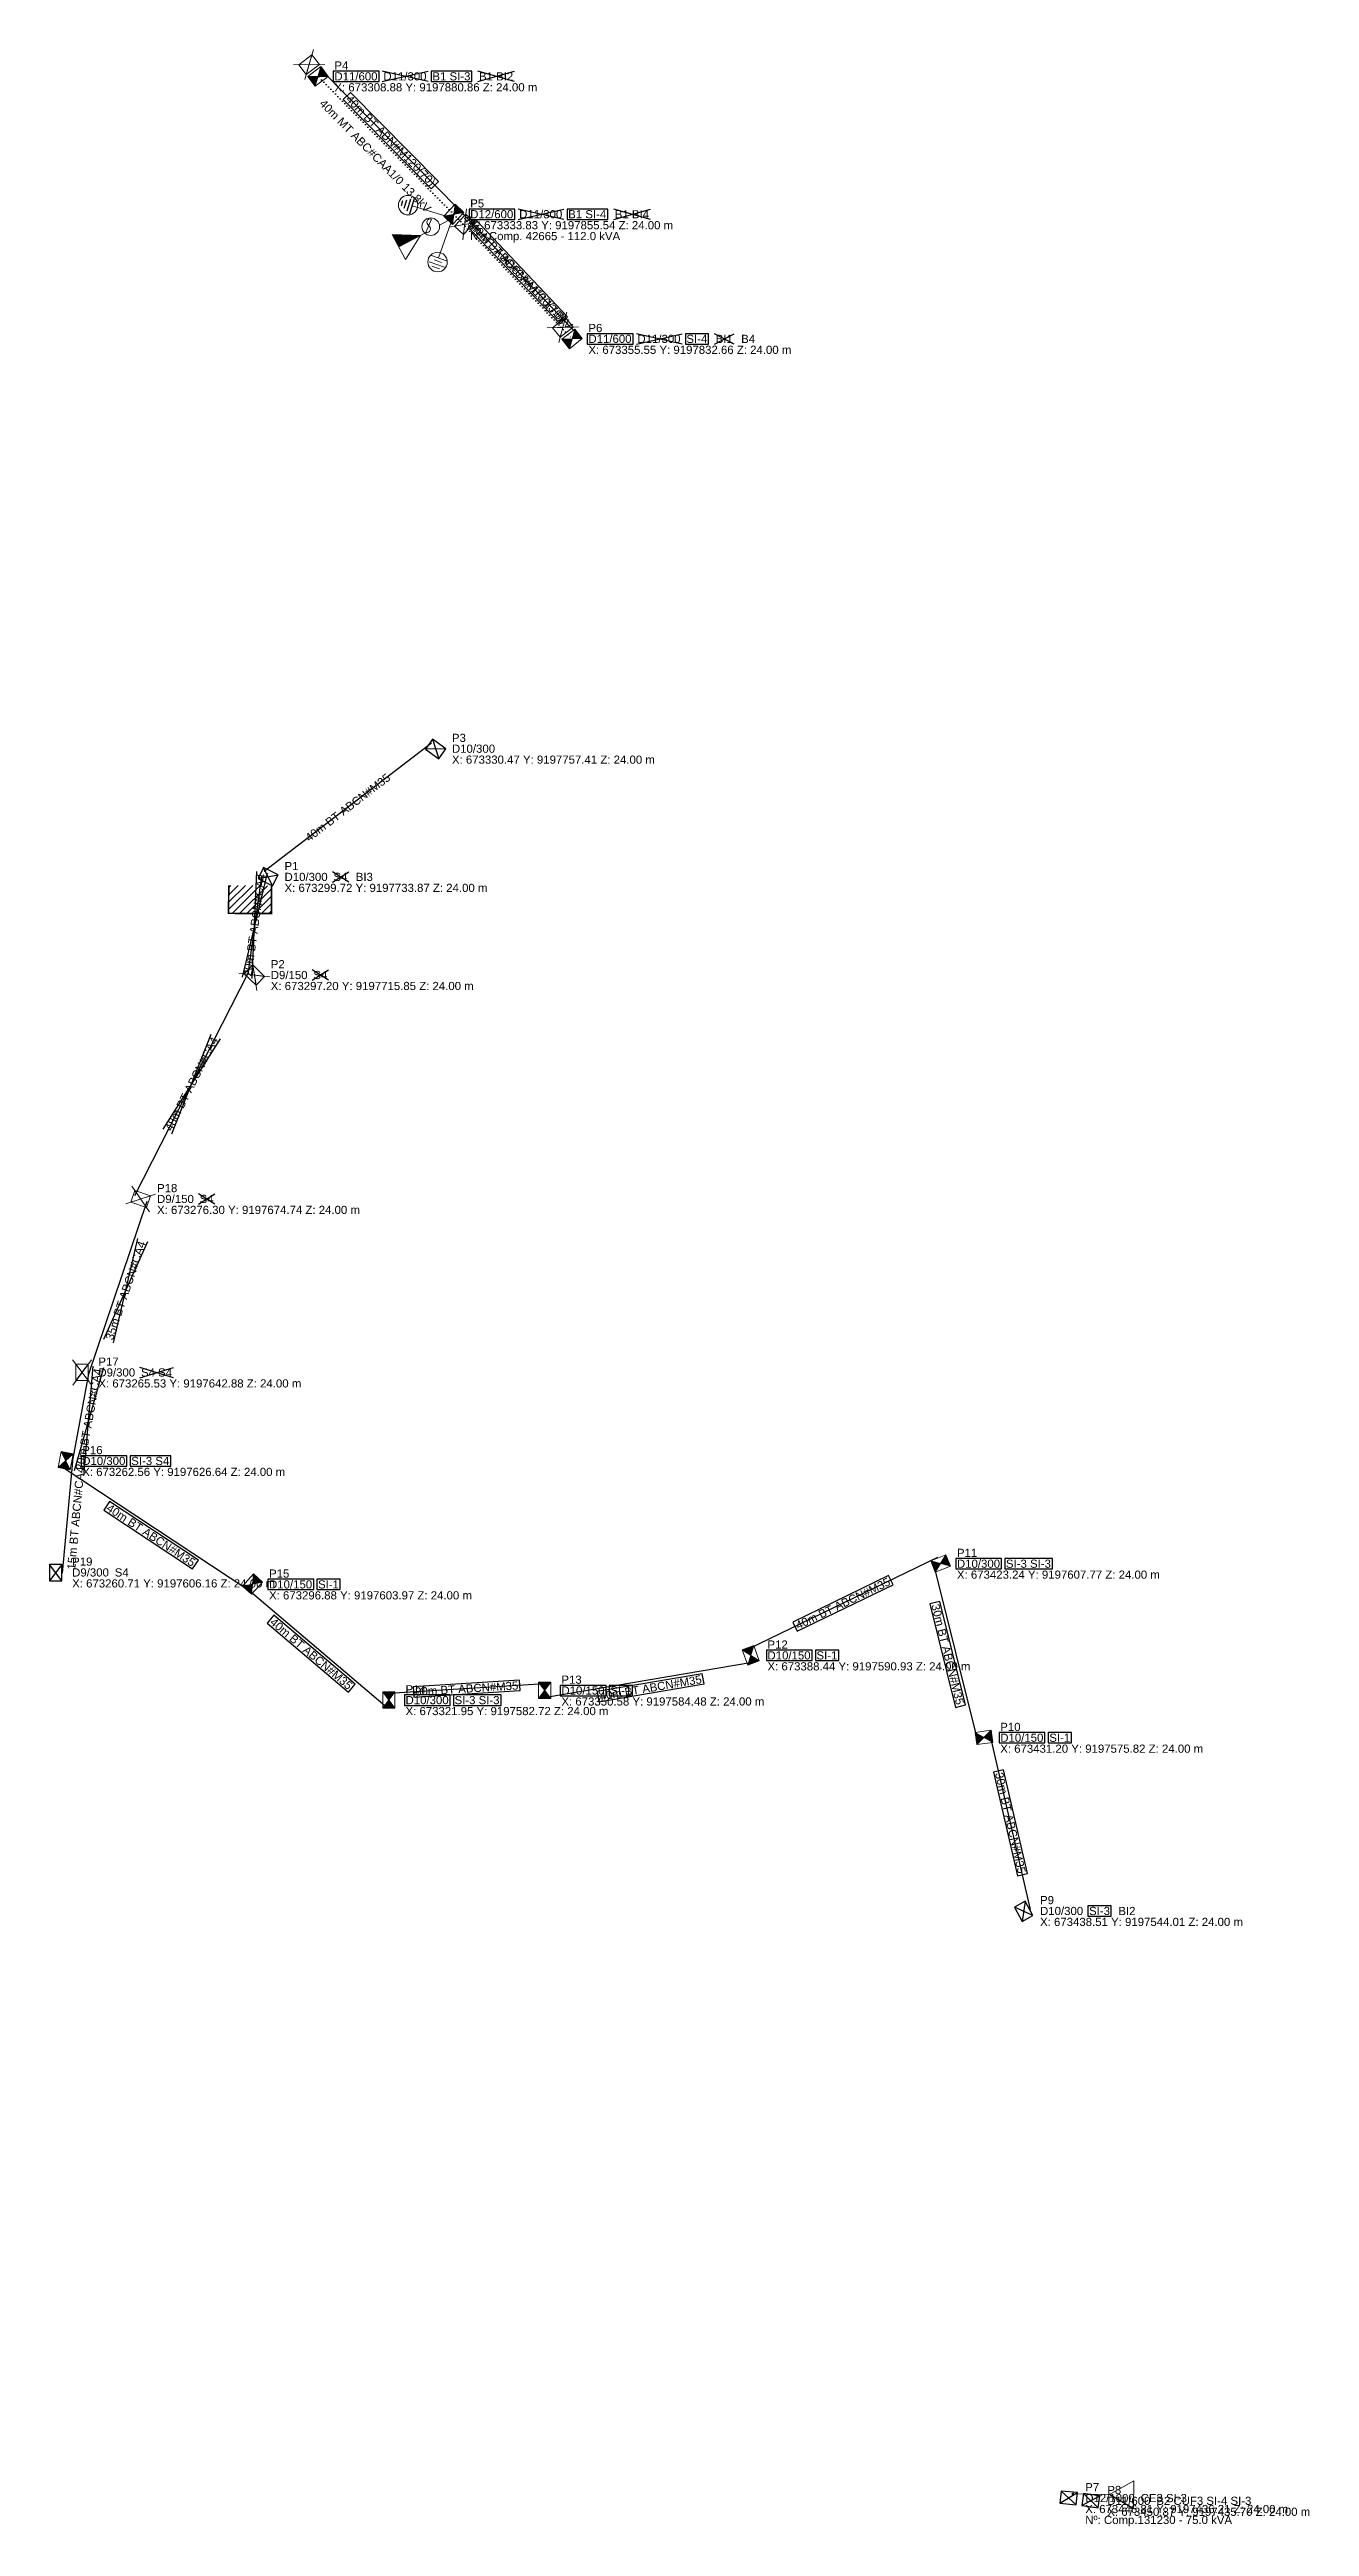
# Model space of a CAD drawing. Header units: metres. Extents: x 673260 to 673491, y 9197431 to 9197886.
import ezdxf
from ezdxf.enums import TextEntityAlignment as Align

# ---------------------------------------------------------------- set-up
doc = ezdxf.new("R2010")
doc.units = ezdxf.units.M
doc.linetypes.add('DOT', pattern=[0.508, 0, -0.508])
for name, color, linetype in [('Consumidor', 7, 'Continuous'), ('PONTO FOTO', 4, 'CONTINUOUS'), ('POSTE', 3, 'CONTINUOUS'), ('Poste dt', 3, 'Continuous'), ('Poste Existente', 3, 'Continuous'), ('Poste retirar', 7, 'Continuous'), ('REDE PRIMARIA - Manter', 1, 'DOT'), ('REDE SECUNDARIA - Instalar', 5, 'CONTINUOUS'), ('REDE SECUNDARIA - Manter', 5, 'CONTINUOUS'), ('REDE SECUNDARIA - Remover', 5, 'CONTINUOUS'), ('SIMBOLOS', 5, 'CONTINUOUS'), ('TEXTOS A IMPLANTAR', 1, 'CONTINUOUS'), ('TEXTOS A REMOVER', 7, 'CONTINUOUS'), ('TEXTOS EXISTENTES', 7, 'CONTINUOUS'), ('TRAFO', 7, 'CONTINUOUS')]:
    doc.layers.add(name, color=color, linetype=linetype)
doc.layers.add('TRAFO A IMPLANTAR', color=7, linetype='Continuous', lineweight=9)
doc.styles.add('ARIAL', font='arial.ttf')

# ---------------------------------------------------------------- blocks, each defined once
blk = doc.blocks.new('Uc', base_point=(767.143451354616, 571.3707894965613))
h = blk.add_hatch()
h.set_pattern_fill('LINE', color=1, scale=0.3, angle=44.64039814516399, style=0)
h.set_pattern_definition([(44.64039814516398, (354.9252902952029, 354.9453024170747), (-0.6692788057788032, 0.6777330817772576), [])])
h.paths.add_polyline_path([(771.116360054996, 576.4591942635567), (763.2347260296581, 576.5086619112083), (763.2026343420023, 571.3955233204059), (771.0842683672297, 571.3460556727167)])
at = {"layer": 'Consumidor', "color": 1, "linetype": 'Continuous', "lineweight": -3, "const_width": 0.3}
blk.add_lwpolyline([(771.116360054996, 576.4591942635567), (771.116360054996, 576.4591942635567), (771.0842683672297, 571.3460556727167), (763.2026343420023, 571.3955233204059), (763.2347260296581, 576.5086619112083)], dxfattribs=at)
blk = doc.blocks.new('dt')
at = {"color": 0}
for p, q in [((1.120087, 1.5), (-1.120087, 1.5)), ((-1.120087, 1.5), (-1.120087, -1.5)), ((-1.120087, 1.5), (1.120087, -1.5)), ((-1.120087, -1.5), (1.120087, 1.5)), ((1.120087, -1.5), (1.120087, 1.5)), ((-1.120087, -1.5), (1.120087, -1.5))]:
    blk.add_line(p, q, dxfattribs=at)
for tag, p in [('MODELO', (-2.878805, 2.548923)), ('COD', (1.996674, -1.514935))]:
    blk.add_attdef(tag, p, '', height=1.6, dxfattribs=at)
blk = doc.blocks.new('PosteDtExistente')
at = {"layer": 'Poste Existente', "rotation": 180}
blk.add_blockref('dt', (-0.036594, -0.043517), dxfattribs=at)
at = {"layer": 'poste'}
for tag, p in [('MODELO', (-2.878805, 2.548923)), ('COD', (1.996674, -1.514935))]:
    blk.add_attdef(tag, p, '', height=1.6, dxfattribs=at)
blk = doc.blocks.new('DTPXX')
at = {"color": 1, "lineweight": 0}
for p, q in [((1.728679, -2.293551), (-1.728679, 2.293551)), ((-1.708098, -2.308919), (1.708098, 2.308919))]:
    blk.add_line(p, q, dxfattribs=at)
at = {"color": 3, "lineweight": 0}
for p, q in [((-1.120087, 1.5), (-1.120087, -1.5)), ((1.120087, 1.5), (-1.120087, 1.5)), ((1.120087, -1.5), (-1.120087, 1.5)), ((1.120087, 1.5), (-1.120087, -1.5)), ((1.120087, -1.5), (1.120087, 1.5)), ((-1.120087, -1.5), (1.120087, -1.5))]:
    blk.add_line(p, q, dxfattribs=at)
blk = doc.blocks.new('PosteDtRetirar')
at = {"layer": 'Poste retirar'}
blk.add_blockref('DTPXX', (0.003631, 0.008945), dxfattribs=at)
at = {"layer": 'poste'}
for tag, p in [('MODELO', (-2.878805, 2.548923)), ('COD', (1.996674, -1.514935))]:
    blk.add_attdef(tag, p, '', height=1.6, dxfattribs=at)
blk = doc.blocks.new('PosteDtSubstituir')
at = {"linetype": 'CONTINUOUS', "lineweight": 0}
h = blk.add_hatch(color=3, dxfattribs=at)
h.paths.add_polyline_path([(1.1248459857515911, -1.4974549099020038), (0.004759312011515249, 0.0025450900979961943), (-1.1153273617285038, -1.4974549099020038)], flags=0)
h.paths.add_polyline_path([(1.1248459857515911, 1.5025450900979962), (-1.1153273617285038, 1.5025450900979962), (0.004759312011515249, 0.0025450900979961943)], flags=0)
at = {"color": 1, "lineweight": 0}
for p, q in [((-0.9832021399643907, -2.300406825865707), (-4.440560638905595, 2.2866944212958913)), ((-4.419979040744806, -2.315775610643513), (-1.0037837381252075, 2.302063206073697))]:
    blk.add_line(p, q, dxfattribs=at)
at = {"color": 3, "lineweight": 0}
for p, q in [((-3.8319680631750828, 1.493143797715092), (-3.8319680631750828, -1.506856202284908)), ((-1.5917947156949879, 1.493143797715092), (-3.8319680631750828, 1.493143797715092)), ((-1.5917947156949879, -1.506856202284908), (-3.8319680631750828, 1.493143797715092)), ((-1.5917947156949879, 1.493143797715092), (-3.8319680631750828, -1.506856202284908)), ((-1.5917947156949879, -1.506856202284908), (-1.5917947156949879, 1.493143797715092)), ((1.1248459857515911, 1.5025450900979962), (-1.1153273617285038, -1.4974549099020038)), ((1.1248459857515911, -1.4974549099020038), (-1.1153273617285038, 1.5025450900979962)), ((1.1248459857515911, 1.5025450900979962), (-1.1153273617285038, 1.5025450900979962)), ((-1.1153273617285038, 1.5025450900979962), (-1.1153273617285038, -1.4974549099020038)), ((1.1248459857515911, -1.4974549099020038), (1.1248459857515911, 1.5025450900979962)), ((-3.8319680631750828, -1.506856202284908), (-1.5917947156949879, -1.506856202284908)), ((-1.1153273617285038, -1.4974549099020038), (1.1248459857515911, -1.4974549099020038))]:
    blk.add_line(p, q, dxfattribs=at)
blk = doc.blocks.new('TransformadorComChaveProjetado', base_point=(7.587184, 0.140485))
at = {"layer": 'TRAFO A IMPLANTAR'}
blk.add_hatch(color=256, dxfattribs=at).paths.add_polyline_path([(7.261711557296666, 7.407784383691795), (9.965476887774368, 11.81271933481651), (7.382142770309235, 11.88225032806814)], flags=0)
at = {"color": 0}
for p, q in [((11.68179341721416, 7.109618707422497), (13.72983728158837, 4.945279593021005)), ((12.37928457210885, 7.305625337087656), (13.96402883542287, 5.630893763383297)), ((13.0767767266415, 7.501631939847335), (14.19822041616287, 6.316508933383576)), ((13.77426890807962, 7.697639542245006), (14.43241299654083, 7.002124076478375))]:
    blk.add_line(p, q, dxfattribs=at)
at = {"layer": 'TRAFO A IMPLANTAR'}
for p, q in [((9.965477226390547, 11.81271960919706), (4.798808329455677, 11.95178161351832)), ((4.798808329455677, 11.95178161351832), (7.261711547878205, 7.407784034166736)), ((0.03298454438920606, 6.449537438411245), (2.257576935335067, 8.372010701203425)), ((0.193869627195475, 7.400862145844205), (1.307071175001825, 8.362880201198445)), ((0.8245177224440763, 5.533613284480165), (3.049110113389936, 7.456086547272345)), ((0.9854037779828655, 6.484936965369676), (2.098604326151226, 7.446955047629386)), ((2.014434089038935, 6.560489771385325), (7.081105047564966, 0.6975831255347422)), ((12.70581584922027, 6.027449136769016), (7.081105047564966, 0.6975831255347422)), ((7.261711547878205, 7.407784034166736), (7.231468641269517, 6.284147957650476)), ((7.231468641269517, 6.284147957650476), (8.872986769595009, 4.148518002972982)), ((7.081105047564966, 0.6975831255347422), (7.154976009858446, 3.442163179095913))]:
    blk.add_line(p, q, dxfattribs=at)
blk.add_lwpolyline([(7.261711547878205, 7.407784034166736), (9.965477226390547, 11.81271960919706), (7.382142777923116, 11.88225061135769), (7.261711547878205, 7.407784034166736)], dxfattribs=at)
for centre, radius in [((1.451630191173686, 7.084764072059776), 1.787896843401057), ((7.721730838384735, 4.957083801466322), 1.617466269787116), ((13.20376473973774, 6.613672810573985), 1.787896843401057), ((7.081105047564966, 0.6975831255347422), 0.1404852100207066)]:
    blk.add_circle(centre, radius, dxfattribs=at)
for centre, radius, start, end in [((7.771028660052847, 5.814417790438985), 0.7153826702469331, 138.957811, 297.4970530000001), ((8.415839838229997, 4.610824119593294), 0.6501611034119703, 314.678513, 118.930755)]:
    blk.add_arc(centre, radius, start, end, dxfattribs=at)
blk = doc.blocks.new('TransformadorSemChaveExistente', base_point=(7.587184, 0.140485))
blk.add_line((9.577530524983299, 12.00219961509626), (6.917507642107037, 7.57071176934473))
at = {"layer": 'TRAFO A IMPLANTAR'}
for p, q in [((9.577530524983299, 12.00219961509626), (4.409738084610357, 12.09010311232023)), ((4.409738084610357, 12.09010311232023), (6.917507642107037, 7.57071176934473)), ((6.917507642107037, 7.57071176934473), (6.803343150688961, 0.8590516609169904))]:
    blk.add_line(p, q, dxfattribs=at)
blk.add_circle((6.803343150688961, 0.8590516609169904), 0.1404852100207066, dxfattribs=at)
blk = doc.blocks.new('dtp')
at = {"linetype": 'Continuous', "lineweight": 0, "ltscale": 0.01}
h = blk.add_hatch(color=0, dxfattribs=at)
h.paths.add_polyline_path([(-1.120086673740047, 1.5), (1e-16, 0), (1.120086673740047, 1.5)])
h.paths.add_polyline_path([(-1.120086673740047, -1.5), (1.120086673740047, -1.5), (0, -2e-16)])
at = {"color": 0, "lineweight": 0}
for p, q in [((-1.120087, -1.5), (1.120087, 1.5)), ((-1.120087, 1.5), (1.120087, -1.5)), ((1.120087, 1.5), (-1.120087, 1.5)), ((-1.120087, 1.5), (-1.120087, -1.5)), ((1.120087, -1.5), (1.120087, 1.5)), ((-1.120087, -1.5), (1.120087, -1.5))]:
    blk.add_line(p, q, dxfattribs=at)
blk = doc.blocks.new('PosteDtProjetado')
at = {"layer": 'Poste dt', "rotation": 180}
blk.add_blockref('dtp', (-0.05948, 0.026162), dxfattribs=at)
at = {"layer": 'poste', "ltscale": 0.01}
for tag, p in [('MODELO', (-3.273471, 2.731691)), ('COD', (1.964351, -1.493983))]:
    blk.add_attdef(tag, p, '', height=1.6, dxfattribs=at)

msp = doc.modelspace()

# ---------------------------------------------------------------- linework, layer by layer
at = {"color": 1, "linetype": 'CONTINUOUS'}
for p, q in [((673320.6839767139, 9197879.911237031), (673329.085780943, 9197881.81123703)), ((673329.085780943, 9197879.911237031), (673320.6839767139, 9197881.81123703)), ((673338.2440688013, 9197879.911237031), (673344.9975612977, 9197881.81123703)), ((673344.9975612977, 9197879.911237031), (673338.2440688013, 9197881.81123703)), ((673345.6275821298, 9197854.59228066), (673354.0293863589, 9197856.492280658)), ((673354.0293863589, 9197854.59228066), (673345.6275821298, 9197856.492280658)), ((673363.1876742172, 9197854.59228066), (673369.9411667136, 9197856.492280658)), ((673369.9411667136, 9197854.59228066), (673363.1876742172, 9197856.492280658)), ((673367.3476507063, 9197831.713540917), (673375.7494549354, 9197833.613540916)), ((673375.7494549354, 9197831.713540917), (673367.3476507063, 9197833.613540916)), ((673381.7309965453, 9197831.713540917), (673385.3077427935, 9197833.613540916)), ((673385.3077427935, 9197831.713540917), (673381.7309965453, 9197833.613540916)), ((673299.518505795, 9197734.594575154), (673294.9206865754, 9197715.475562098)), ((673296.8023008509, 9197715.211881004), (673297.6368915195, 9197734.858256247)), ((673311.521729382, 9197732.920190798), (673314.5104572127, 9197734.820190797)), ((673314.5104572127, 9197732.920190798), (673311.521729382, 9197734.820190797)), ((673307.8198094427, 9197714.902997646), (673310.8085372734, 9197716.802997645)), ((673310.8085372734, 9197714.902997646), (673307.8198094427, 9197716.802997645)), ((673290.9146962052, 9197704.157105649), (673280.3536894507, 9197687.569708683)), ((673282.0475085148, 9197686.708908485), (673289.220877141, 9197705.017905846)), ((673286.9267534462, 9197673.79118485), (673289.9154812769, 9197675.691184849)), ((673289.9154812769, 9197673.79118485), (673286.9267534462, 9197675.691184849)), ((673277.5549043708, 9197666.896113975), (673269.485182352, 9197648.964126123)), ((673271.2850531331, 9197648.355467621), (673275.7550335897, 9197667.504772479)), ((673265.9281879882, 9197624.467245758), (673267.573286933, 9197644.06240463)), ((673269.4424088149, 9197643.72125453), (673264.0590661062, 9197624.808395859)), ((673276.1526489547, 9197641.930961443), (673282.3181230337, 9197643.830961442)), ((673282.3181230337, 9197641.930961443), (673276.1526489547, 9197643.830961442))]:
    msp.add_line(p, q, dxfattribs=at)
at = {"layer": 'REDE PRIMARIA - Manter'}
for points in [[(673333.8257779005, 9197855.54228066), (673308.8821724846, 9197880.86123703)], [(673333.8257779005, 9197855.54228066), (673355.545846477, 9197832.663540917)]]:
    msp.add_lwpolyline(points, dxfattribs=at)
at = {"layer": 'REDE SECUNDARIA - Instalar'}
for points in [[(673334.7162372163, 9197856.419539006), (673309.7726318004, 9197881.738495378)], [(673356.452387245, 9197833.524170823), (673334.7323186685, 9197856.402910566)], [(673261.8739566773, 9197625.593253871), (673296.188055971, 9197602.925422264)], [(673422.6947740183, 9197608.896577014), (673387.8931039108, 9197592.059295459)], [(673422.0262093586, 9197607.469298694), (673429.983410944, 9197575.5152641)], [(673296.0689312599, 9197603.014743606), (673321.1428711392, 9197581.767454576)], [(673350.7936491355, 9197583.250512058), (673388.6475023632, 9197589.701835306)], [(673350.5068816175, 9197585.730385633), (673321.8742214963, 9197583.96874891)], [(673439.727136756, 9197544.289977688), (673432.4145885542, 9197576.097384842)]]:
    msp.add_lwpolyline(points, dxfattribs=at)
at = {"layer": 'REDE SECUNDARIA - Manter'}
for points in [[(673329.7151740884, 9197758.405416904), (673298.9601221299, 9197734.862762894)], [(673261.9522257268, 9197606.048776086), (673263.8078417459, 9197626.523403596)]]:
    msp.add_lwpolyline(points, dxfattribs=at)
at = {"layer": 'REDE SECUNDARIA - Remover'}
for points in [[(673298.4820210243, 9197734.0436652), (673295.9571713443, 9197716.026472049)], [(673296.0807208255, 9197716.419313565), (673275.187664829, 9197675.307500768)], [(673266.7120404983, 9197642.480528217), (673277.4861449898, 9197674.340751624)], [(673263.7926294103, 9197626.411787858), (673266.7576004331, 9197642.656520586)]]:
    msp.add_lwpolyline(points, dxfattribs=at)
at = {"layer": 'TEXTOS A IMPLANTAR'}
for points in [[(673311.6821724847, 9197879.911237031), (673320.0839767138, 9197879.911237031), (673320.0839767138, 9197881.81123703), (673311.6821724847, 9197881.81123703), (673311.6821724847, 9197879.911237031)], [(673329.6857809431, 9197879.911237031), (673337.1440688012, 9197879.911237031), (673337.1440688012, 9197881.81123703), (673329.6857809431, 9197881.81123703), (673329.6857809431, 9197879.911237031)], [(673313.5023636759, 9197876.598989425), (673329.6330071795, 9197860.22561227), (673330.9865053396, 9197861.559044957), (673314.855861836, 9197877.932422113), (673313.5023636759, 9197876.598989425)], [(673336.4647718888, 9197853.198235186), (673353.3419920556, 9197835.420688746), (673354.7199340232, 9197836.728846205), (673337.8427138563, 9197854.506392645), (673336.4647718888, 9197853.198235186)], [(673336.6257779006, 9197854.59228066), (673345.0275821297, 9197854.59228066), (673345.0275821297, 9197856.492280658), (673336.6257779006, 9197856.492280658), (673336.6257779006, 9197854.59228066)], [(673354.629386359, 9197854.59228066), (673362.0876742171, 9197854.59228066), (673362.0876742171, 9197856.492280658), (673354.629386359, 9197856.492280658), (673354.629386359, 9197854.59228066)], [(673358.3458464771, 9197831.713540917), (673366.7476507062, 9197831.713540917), (673366.7476507062, 9197833.613540916), (673358.3458464771, 9197833.613540916), (673358.3458464771, 9197831.713540917)], [(673376.3494549355, 9197831.713540917), (673380.6309965453, 9197831.713540917), (673380.6309965453, 9197833.613540916), (673376.3494549355, 9197833.613540916), (673376.3494549355, 9197831.713540917)], [(673265.3629439619, 9197625.686228715), (673273.764748191, 9197625.686228715), (673273.764748191, 9197627.586228713), (673265.3629439619, 9197627.586228713), (673265.3629439619, 9197625.686228715)], [(673274.3647481911, 9197625.686228715), (673281.8230360491, 9197625.686228715), (673281.8230360491, 9197627.586228713), (673274.3647481911, 9197627.586228713), (673274.3647481911, 9197625.686228715)], [(673269.5153133745, 9197617.609075092), (673285.8458691168, 9197606.82113966), (673286.8931297896, 9197608.40646142), (673270.5625740472, 9197619.194396853), (673269.5153133745, 9197617.609075092)], [(673426.0391665912, 9197606.821349604), (673434.4409708204, 9197606.821349604), (673434.4409708204, 9197608.721349603), (673426.0391665912, 9197608.721349603), (673426.0391665912, 9197606.821349604)], [(673435.0409708205, 9197606.821349604), (673443.7920724575, 9197606.821349604), (673443.7920724575, 9197608.721349603), (673435.0409708205, 9197608.721349603), (673435.0409708205, 9197606.821349604)], [(673299.6770432557, 9197603.018397108), (673308.0788474848, 9197603.018397108), (673308.0788474848, 9197604.918397106), (673299.6770432557, 9197604.918397106), (673299.6770432557, 9197603.018397108)], [(673308.6788474849, 9197603.018397108), (673312.9603890947, 9197603.018397108), (673312.9603890947, 9197604.918397106), (673308.6788474849, 9197604.918397106), (673308.6788474849, 9197603.018397108)], [(673396.8984576666, 9197595.360803815), (673414.5168969745, 9197603.88472299), (673413.6894202634, 9197605.595068656), (673396.0709809556, 9197597.07114948), (673396.8984576666, 9197595.360803815)], [(673421.2627072644, 9197600.396303559), (673425.9921206845, 9197581.404219668), (673427.8358156782, 9197581.863337051), (673423.1064022583, 9197600.855420941), (673421.2627072644, 9197600.396303559)], [(673299.5560058425, 9197596.84851364), (673314.487997532, 9197584.19536281), (673315.7163277657, 9197585.644916134), (673300.7843360762, 9197598.298066964), (673299.5560058425, 9197596.84851364)], [(673391.2374964838, 9197589.98406805), (673399.639300713, 9197589.98406805), (673399.639300713, 9197591.884068048), (673391.2374964838, 9197591.884068048), (673391.2374964838, 9197589.98406805)], [(673400.2393007131, 9197589.98406805), (673404.5208423228, 9197589.98406805), (673404.5208423228, 9197591.884068048), (673400.2393007131, 9197591.884068048), (673400.2393007131, 9197589.98406805)], [(673326.4813162668, 9197583.30040604), (673346.0164645378, 9197584.502314435), (673345.8997868471, 9197586.398728503), (673326.364638576, 9197585.196820108), (673326.4813162668, 9197583.30040604)], [(673353.3836432562, 9197583.5327448), (673361.7854474853, 9197583.5327448), (673361.7854474853, 9197585.4327448), (673353.3836432562, 9197585.4327448), (673353.3836432562, 9197583.5327448)], [(673360.4852405464, 9197582.416896142), (673379.7791339998, 9197585.70509887), (673379.4599250631, 9197587.578092637), (673360.1660316096, 9197584.289889911), (673360.4852405464, 9197582.416896142)], [(673362.3854474854, 9197583.5327448), (673366.6669890952, 9197583.5327448), (673366.6669890952, 9197585.4327448), (673362.3854474854, 9197585.4327448), (673362.3854474854, 9197583.5327448)], [(673324.750983135, 9197581.771108078), (673333.1527873641, 9197581.771108078), (673333.1527873641, 9197583.671108076), (673324.750983135, 9197583.671108076), (673324.750983135, 9197581.771108078)], [(673333.7527873642, 9197581.771108078), (673342.5038890012, 9197581.771108078), (673342.5038890012, 9197583.671108076), (673333.7527873642, 9197583.671108076), (673333.7527873642, 9197581.771108078)], [(673433.9963681767, 9197574.86731501), (673442.3981724058, 9197574.86731501), (673442.3981724058, 9197576.767315008), (673433.9963681767, 9197576.767315008), (673433.9963681767, 9197574.86731501)], [(673442.9981724059, 9197574.86731501), (673447.2797140157, 9197574.86731501), (673447.2797140157, 9197576.767315008), (673442.9981724059, 9197576.767315008), (673442.9981724059, 9197574.86731501)], [(673432.9523946717, 9197569.51807443), (673437.3376356623, 9197550.443581954), (673439.1893306365, 9197550.869288102), (673434.804089646, 9197569.943780577), (673432.9523946717, 9197569.51807443)], [(673450.3107206076, 9197543.059907855), (673454.5922622174, 9197543.059907855), (673454.5922622174, 9197544.959907854), (673450.3107206076, 9197544.959907854), (673450.3107206076, 9197543.059907855)]]:
    msp.add_lwpolyline(points, close=True, dxfattribs=at)

# ---------------------------------------------------------------- block references
for name, p, rotation in [('PosteDtSubstituir', (673308.8821724846, 9197880.86123703), 307.02631247853526), ('PosteDtSubstituir', (673333.8257779005, 9197855.54228066), 136.51116679640438), ('PosteDtSubstituir', (673355.545846477, 9197832.663540917), 308.6738166996549), ('PosteDtExistente', (673330.4749771112, 9197757.412844807), 54.55909058689127), ('PosteDtExistente', (673299.7199251527, 9197733.870190797), 243.38019849684213), ('PosteDtRetirar', (673297.1950754727, 9197715.852997646), 45.798), ('PosteDtRetirar', (673276.3020194762, 9197674.74118485), 71.42000000000002), ('PosteDtProjetado', (673262.5629439618, 9197626.636228714), 348.7457869239608), ('PosteDtProjetado', (673423.2391665912, 9197607.771349603), 291.3115299707978), ('PosteDtProjetado', (673296.8770432556, 9197603.968397107), 318.17253730696166), ('PosteDtProjetado', (673388.4374964838, 9197590.934068048), 20.059331897545633), ('PosteDtProjetado', (673431.1963681766, 9197575.817315008), 277.76450442952046), ('PosteDtExistente', (673438.5089163784, 9197544.009907855), 28.66490056347726), ('PosteDtExistente', (673446.8092087288, 9197436.208338032), 264.1948669595335), ('PosteDtExistente', (673450.8651776272, 9197435.70488649), 262.2046814284092)]:
    msp.add_blockref(name, p, dxfattribs=dict(rotation=rotation))
for name, p in [('PosteDtRetirar', (673265.5279149846, 9197642.880961442)), ('PosteDtExistente', (673260.7073279427, 9197606.161601204)), ('PosteDtProjetado', (673350.5836432561, 9197584.4827448)), ('PosteDtProjetado', (673321.9509831349, 9197582.721108077))]:
    msp.add_blockref(name, p)
at = {"layer": 'SIMBOLOS'}
msp.add_blockref('Uc', (673296.3838705423, 9197727.17092007), dxfattribs=at)
at = {"layer": 'TRAFO'}
for name, p, rotation in [('TransformadorComChaveProjetado', (673333.8257779005, 9197855.54228066), 119.69900000000001), ('TransformadorSemChaveExistente', (673446.8092087288, 9197436.208338032), 270)]:
    msp.add_blockref(name, p, dxfattribs=dict(at, rotation=rotation))

# ---------------------------------------------------------------- texts
at = {"style": 'Arial'}
for s, p in [('X: 673308.88 Y: 9197880.86 Z: 24.00 m', (673311.8821724846, 9197878.86123703)), ('X: 673333.83 Y: 9197855.54 Z: 24.00 m', (673336.8257779005, 9197853.54228066)), ('X: 673355.55 Y: 9197832.66 Z: 24.00 m', (673358.545846477, 9197830.663540917)), ('X: 673330.47 Y: 9197757.41 Z: 24.00 m', (673333.4749771112, 9197755.412844807)), ('X: 673299.72 Y: 9197733.87 Z: 24.00 m', (673302.7199251527, 9197731.870190797)), ('X: 673297.20 Y: 9197715.85 Z: 24.00 m', (673300.1950754727, 9197713.852997646)), ('X: 673276.30 Y: 9197674.74 Z: 24.00 m', (673279.3020194762, 9197672.74118485)), ('X: 673265.53 Y: 9197642.88 Z: 24.00 m', (673268.5279149846, 9197640.880961442)), ('X: 673262.56 Y: 9197626.64 Z: 24.00 m', (673265.5629439618, 9197624.636228714)), ('X: 673260.71 Y: 9197606.16 Z: 24.00 m', (673263.7073279427, 9197604.161601204)), ('X: 673423.24 Y: 9197607.77 Z: 24.00 m', (673426.2391665912, 9197605.771349603)), ('X: 673296.88 Y: 9197603.97 Z: 24.00 m', (673299.8770432556, 9197601.968397107)), ('X: 673388.44 Y: 9197590.93 Z: 24.00 m', (673391.4374964838, 9197588.934068048)), ('X: 673321.95 Y: 9197582.72 Z: 24.00 m', (673324.9509831349, 9197580.721108077)), ('X: 673350.58 Y: 9197584.48 Z: 24.00 m', (673353.5836432561, 9197582.4827448)), ('X: 673431.20 Y: 9197575.82 Z: 24.00 m', (673434.1963681766, 9197573.817315008)), ('X: 673438.51 Y: 9197544.01 Z: 24.00 m', (673441.5089163784, 9197542.009907855)), ('X: 673446.81 Y: 9197436.21 Z: 24.00 m', (673449.8092087288, 9197434.208338032)), ('X: 673450.87 Y: 9197435.70 Z: 24.00 m', (673453.8651776272, 9197433.70488649))]:
    msp.add_text(s, height=1.5, dxfattribs=at).set_placement(p, align=Align.MIDDLE_LEFT)
at = {"layer": 'PONTO FOTO', "style": 'Arial'}
for s, p in [('P4', (673311.8821724846, 9197882.86123703)), ('P5', (673336.8257779005, 9197857.54228066)), ('P6', (673358.545846477, 9197834.663540917)), ('P3', (673333.4749771112, 9197759.412844807)), ('P1', (673302.7199251527, 9197735.870190797)), ('P2', (673300.1950754727, 9197717.852997646)), ('P18', (673279.3020194762, 9197676.74118485)), ('P17', (673268.5279149846, 9197644.880961442)), ('P16', (673265.5629439618, 9197628.636228714)), ('P19', (673263.7073279427, 9197608.161601204)), ('P11', (673426.2391665912, 9197609.771349603)), ('P15', (673299.8770432556, 9197605.968397107)), ('P12', (673391.4374964838, 9197592.934068048)), ('P14', (673324.9509831349, 9197584.721108077)), ('P13', (673353.5836432561, 9197586.4827448)), ('P10', (673434.1963681766, 9197577.817315008)), ('P9', (673441.5089163784, 9197546.009907855)), ('P7', (673449.8092087288, 9197438.208338032)), ('P8', (673453.8651776272, 9197437.70488649))]:
    msp.add_text(s, height=1.5, dxfattribs=at).set_placement(p, align=Align.MIDDLE_LEFT)
at = {"layer": 'TEXTOS A IMPLANTAR', "char_height": 1.5, "attachment_point": 4, "style": 'Arial'}
for s, insert in [('D11/600', (673311.8821724846, 9197880.86123703)), ('B1 SI-3', (673329.8857809431, 9197880.86123703)), ('D12/600', (673336.8257779005, 9197855.54228066)), ('B1 SI-4', (673354.829386359, 9197855.54228066)), ('D11/600', (673358.545846477, 9197832.663540917)), ('SI-4', (673376.5494549355, 9197832.663540917)), ('D10/300', (673265.5629439618, 9197626.636228714)), ('SI-3 S4', (673274.564748191, 9197626.636228714)), ('D10/300', (673426.2391665912, 9197607.771349603)), ('SI-3 SI-3', (673435.2409708204, 9197607.771349603)), ('D10/150', (673299.8770432556, 9197603.968397107)), ('SI-1', (673308.8788474848, 9197603.968397107)), ('D10/150', (673391.4374964838, 9197590.934068048)), ('SI-1', (673400.439300713, 9197590.934068048)), ('D10/150', (673353.5836432561, 9197584.4827448)), ('SI-1', (673362.5854474853, 9197584.4827448)), ('D10/300', (673324.9509831349, 9197582.721108077)), ('SI-3 SI-3', (673333.9527873641, 9197582.721108077)), ('D10/150', (673434.1963681766, 9197575.817315008)), ('SI-1', (673443.1981724058, 9197575.817315008)), ('SI-3', (673450.5107206076, 9197544.009907855))]:
    msp.add_mtext(s, dxfattribs=dict(at, insert=insert))
at = {"layer": 'TEXTOS A IMPLANTAR', "char_height": 1.5, "attachment_point": 2, "style": 'Arial'}
for s, insert, rotation in [('40m BT ABN#M120(70)', (673322.7787100978, 9197869.6053722), 314.5721343072645), ('40m BT ABCN#M120(70)', (673346.1362774174, 9197845.47991864), 313.5117979568182), ('40m BT ABCN#M35', (673278.6176139533, 9197613.633553162), 326.5513215328331), ('40m BT ABCN#M35', (673404.9673034209, 9197601.153072683), 25.818008719048578), ('30m BT ABCN#M35', (673425.2770358118, 9197591.31105085), 283.9833976857499), ('40m BT ABCN#M35', (673308.1210340022, 9197591.818906989), 319.7225476068486), ('30m BT ABCN#M35', (673336.1444945737, 9197585.598151773), 3.5207095347506083), ('40m BT ABCN#M35', (673369.846579277, 9197585.736834036), 9.671828520288216), ('30m BT ABCN#M35', (673436.8017948816, 9197560.361723166), 282.9473659640803)]:
    msp.add_mtext(s, dxfattribs=dict(at, insert=insert, rotation=rotation))
at = {"layer": 'TEXTOS A REMOVER', "char_height": 1.5, "attachment_point": 4, "style": 'Arial'}
for s, insert in [('D11/300', (673320.8839767139, 9197880.86123703)), ('B1 BI2', (673338.4440688012, 9197880.86123703)), ('D11/300', (673345.8275821297, 9197855.54228066)), ('B1 BI4', (673363.3876742171, 9197855.54228066)), ('D11/300', (673367.5476507063, 9197832.663540917)), ('BI1', (673381.9309965452, 9197832.663540917)), ('S4', (673311.7217293819, 9197733.870190797)), ('D9/150', (673300.1950754727, 9197715.852997646)), ('S4', (673308.0198094427, 9197715.852997646)), ('D9/150', (673279.3020194762, 9197674.74118485)), ('S4', (673287.1267534462, 9197674.74118485)), ('D9/300', (673268.5279149846, 9197642.880961442)), ('S4 S4', (673276.3526489546, 9197642.880961442))]:
    msp.add_mtext(s, dxfattribs=dict(at, insert=insert))
at = {"layer": 'TEXTOS A REMOVER', "char_height": 1.5, "attachment_point": 2, "style": 'Arial'}
for s, insert, rotation in [('20m BT ABCN#CA4', (673296.4768537072, 9197725.139153268), 82.02277132737521), ('48m BT ABCN#CA4', (673284.9655800387, 9197696.203196717), 63.060286383939115), ('35m BT ABCN#CA4', (673272.8095680523, 9197658.170379985), 71.31611412543924), ('20m BT ABCN#CA4', (673266.0129261906, 9197634.399489708), 79.65629394048995)]:
    msp.add_mtext(s, dxfattribs=dict(at, insert=insert, rotation=rotation))
at = {"layer": 'TEXTOS EXISTENTES', "char_height": 1.5, "attachment_point": 2, "style": 'Arial'}
for s, insert, rotation in [('40m MT ABC#CAA1/0 13.8kV', (673319.9292402875, 9197866.79814549), 314.5721343072645), ('40m MT ABC#CAA1/0 13.8kV', (673346.1362774174, 9197845.47991864), 313.5117979568182), ('40m BT ABCN#M35', (673313.8817662955, 9197747.229633156), 37.43365872932884), ('15m BT ABCN#CA4', (673263.6269724068, 9197616.21839477), 84.8214296853505)]:
    msp.add_mtext(s, dxfattribs=dict(at, insert=insert, rotation=rotation))
at = {"layer": 'TEXTOS EXISTENTES', "char_height": 1.5, "attachment_point": 4, "style": 'Arial'}
for s, insert in [('B4', (673386.6077427936, 9197832.663540917)), ('D10/300', (673333.4749771112, 9197757.412844807)), ('D10/300', (673302.7199251527, 9197733.870190797)), ('BI3', (673315.8104572127, 9197733.870190797)), ('D9/300', (673263.7073279427, 9197606.161601204)), ('S4', (673271.5320619127, 9197606.161601204)), ('D10/300', (673441.5089163784, 9197544.009907855)), ('BI2', (673455.8922622174, 9197544.009907855)), ('D12/1000', (673449.8092087288, 9197436.208338032)), ('D11/600', (673453.8651776272, 9197435.70488649)), ('CE3 SI-3', (673459.9880832173, 9197436.208338032)), ('B2 CUF3 SI-4 SI-3', (673462.8669818564, 9197435.70488649))]:
    msp.add_mtext(s, dxfattribs=dict(at, insert=insert))
at = {"layer": 'TRAFO', "style": 'Arial'}
for s, p in [('Nº: Comp. 42665 - 112.0 kVA', (673336.8257779005, 9197851.54228066)), ('Nº: Comp.131230 - 75.0 kVA', (673449.8092087288, 9197432.208338032))]:
    msp.add_text(s, height=1.5, dxfattribs=at).set_placement(p, align=Align.MIDDLE_LEFT)

doc.saveas('drawing.dxf')
